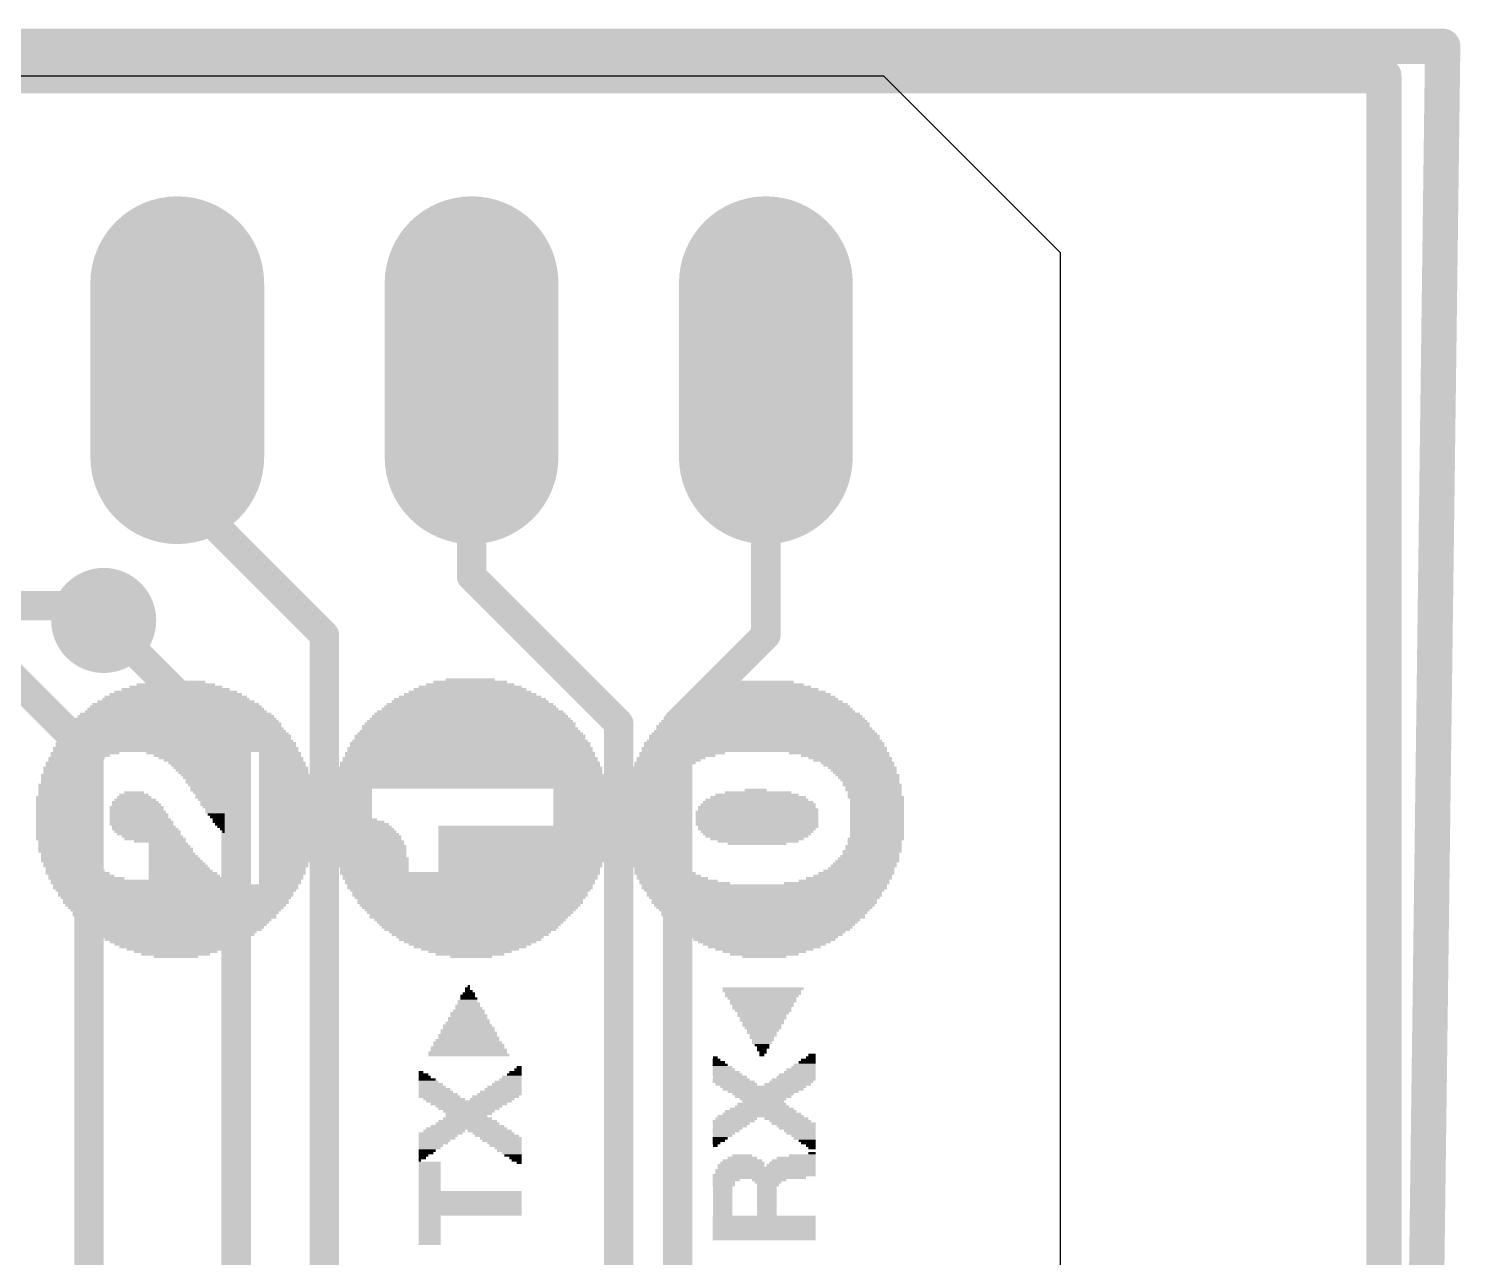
# Model space of a CAD drawing. Extents: x -3.3 to 69.5, y -0.4 to 53.7.
# Drawn here: x 57.14 to 69.49, y 43.15 to 53.75 of the extents above; entities that cross this region are included whole.
import ezdxf

# ---------------------------------------------------------------- set-up
doc = ezdxf.new("R2010")
doc.units = 0
for name, color, linetype in [('1', 12, 'CONTINUOUS'), ('16', 132, 'CONTINUOUS'), ('17', 110, 'CONTINUOUS'), ('18', 3, 'CONTINUOUS'), ('20', 53, 'CONTINUOUS'), ('200', 4, 'CONTINUOUS')]:
    doc.layers.add(name, color=color, linetype=linetype)

# ---------------------------------------------------------------- blocks, each defined once
blk = doc.blocks.new('LONGP100')
at = {"const_width": 1}
blk.add_lwpolyline([(-0.5, 0), (0.5, 0)], dxfattribs=at)
at = {"const_width": 0.5}
for points in [[(-0.5, 0.25, 1), (-0.5, -0.25)], [(0.5, -0.25, 1), (0.5, 0.25)]]:
    blk.add_lwpolyline(points, format="xyb", dxfattribs=at)
blk = doc.blocks.new('RECT')
blk.add_solid([(-0.5, -0.5), (0.5, -0.5), (-0.5, 0.5), (0.5, 0.5)])
blk = doc.blocks.new('ROUNDV')
at = {"const_width": 0.5}
blk.add_lwpolyline([(0, -0.25, 1), (0, 0.25, 1), (0, -0.25)], format="xyb", dxfattribs=at)

msp = doc.modelspace()

# ---------------------------------------------------------------- linework, layer by layer
at = {"layer": '1'}
for points, const_width in [([(0.762, 53.594), (69.342, 53.594)], 0.3048), ([(69.342, 53.594), (68.834, 14.732)], 0.3048), ([(58.42, 49.784), (58.42, 50.8)], 0.254), ([(60.96, 49.022), (60.96, 50.8)], 0.254), ([(63.5, 50.8), (63.5, 48.514)], 0.254), ([(59.69, 48.514), (58.42, 49.784)], 0.254), ([(57.658, 47.498), (55.88, 49.276)], 0.254), ([(62.23, 47.752), (60.96, 49.022)], 0.254), ([(58.928, 47.498), (57.785, 48.641)], 0.254), ([(59.69, 36.576), (59.69, 48.514)], 0.254), ([(63.5, 48.514), (62.738, 47.752)], 0.254), ([(62.23, 47.752), (62.23, 35.306)], 0.254), ([(62.738, 47.752), (62.738, 34.798)], 0.254), ([(57.658, 37.084), (57.658, 47.498)], 0.254), ([(58.928, 36.83), (58.928, 47.498)], 0.254)]:
    msp.add_lwpolyline(points, dxfattribs=dict(at, const_width=const_width))
for points, const_width in [([(69.4182, 53.593, 1), (69.2658, 53.595)], 0.1524), ([(69.342, 53.5178, 1), (69.342, 53.6702)], 0.1524), ([(58.4835, 50.8, 1), (58.3565, 50.8)], 0.127), ([(61.0235, 50.8, 1), (60.8965, 50.8)], 0.127), ([(63.5635, 50.8, 1), (63.4365, 50.8)], 0.127), ([(58.4649, 49.8289, 1), (58.3751, 49.7391)], 0.127), ([(58.3565, 49.784, 1), (58.4835, 49.784)], 0.127), ([(61.0049, 49.0669, 1), (60.9151, 48.9771)], 0.127), ([(60.8965, 49.022, 1), (61.0235, 49.022)], 0.127), ([(57.8299, 48.6859, 1), (57.7401, 48.5961)], 0.127), ([(59.7535, 48.514, 1), (59.6265, 48.514)], 0.127), ([(59.6451, 48.4691, 1), (59.7349, 48.5589)], 0.127), ([(63.4365, 48.514, 1), (63.5635, 48.514)], 0.127), ([(63.5449, 48.4691, 1), (63.4551, 48.5589)], 0.127), ([(62.2935, 47.752, 1), (62.1665, 47.752)], 0.127), ([(62.1851, 47.7071, 1), (62.2749, 47.7969)], 0.127), ([(62.8015, 47.752, 1), (62.6745, 47.752)], 0.127), ([(62.6931, 47.7969, 1), (62.7829, 47.7071)], 0.127), ([(57.7215, 47.498, 1), (57.5945, 47.498)], 0.127), ([(57.6131, 47.4531, 1), (57.7029, 47.5429)], 0.127), ([(58.9915, 47.498, 1), (58.8645, 47.498)], 0.127), ([(58.8831, 47.4531, 1), (58.9729, 47.5429)], 0.127)]:
    msp.add_lwpolyline(points, format="xyb", dxfattribs=dict(at, const_width=const_width))
at = {"layer": '16'}
for points, const_width in [([(0.254, 53.34), (68.834, 53.34)], 0.3048), ([(68.834, 53.34), (68.834, 37.846)], 0.3048), ([(57.912, 48.768), (51.054, 48.768)], 0.254), ([(57.785, 48.641), (57.912, 48.768)], 0.254)]:
    msp.add_lwpolyline(points, dxfattribs=dict(at, const_width=const_width))
for points, const_width in [([(68.9102, 53.34, 1), (68.7578, 53.34)], 0.1524), ([(68.834, 53.2638, 1), (68.834, 53.4162)], 0.1524), ([(57.9569, 48.7231, 1), (57.8671, 48.8129)], 0.127), ([(57.912, 48.7045, 1), (57.912, 48.8315)], 0.127), ([(57.7401, 48.6859, 1), (57.8299, 48.5961)], 0.127)]:
    msp.add_lwpolyline(points, format="xyb", dxfattribs=dict(at, const_width=const_width))
at = {"layer": '20'}
for p, q in [((1, 53.34), (64.516, 53.34)), ((64.516, 53.34), (66.04, 51.816)), ((66.04, 51.816), (66.04, 40.386))]:
    msp.add_line(p, q, dxfattribs=at)

# ---------------------------------------------------------------- block references
at = {"layer": '17', "xscale": 1.5, "yscale": 1.5, "rotation": 90}
for p in [(58.42, 50.8), (58.42, 50.8), (60.96, 50.8), (60.96, 50.8), (63.5, 50.8), (63.5, 50.8)]:
    msp.add_blockref('LONGP100', p, dxfattribs=at)
at = {"layer": '18', "xscale": 0.9064, "yscale": 0.9064}
msp.add_blockref('ROUNDV', (57.785, 48.641), dxfattribs=at)
msp.add_blockref('ROUNDV', (57.785, 48.641), dxfattribs=at)
at = {"layer": '200', "yscale": 0.0212}
for p, xscale in [((58.4071, 48.0676), 0.8043), ((58.4071, 48.0887), 0.6773), ((58.4071, 48.1099), 0.508), ((60.947, 48.0676), 0.889), ((60.947, 48.0887), 0.762), ((60.947, 48.1099), 0.635), ((60.947, 48.1311), 0.4233), ((63.4869, 48.0676), 0.8043), ((63.4869, 48.0887), 0.6773), ((63.4869, 48.1099), 0.508), ((58.4071, 47.9406), 1.3546), ((58.4071, 47.9617), 1.27), ((58.4071, 47.9829), 1.2276), ((58.4071, 48.0041), 1.143), ((58.4071, 48.0252), 1.0583), ((58.4071, 48.0464), 0.9313), ((60.947, 47.9406), 1.3546), ((60.947, 47.9617), 1.3123), ((60.947, 47.9829), 1.2276), ((60.947, 48.0041), 1.143), ((60.947, 48.0252), 1.0583), ((60.947, 48.0464), 0.9736), ((63.4869, 47.9406), 1.3546), ((63.4869, 47.9617), 1.27), ((63.4869, 47.9829), 1.2276), ((63.4869, 48.0041), 1.143), ((63.4869, 48.0252), 1.0583), ((63.4869, 48.0464), 0.9313), ((58.4071, 47.8136), 1.6933), ((58.4071, 47.8348), 1.6509), ((58.4071, 47.8559), 1.5663), ((58.4071, 47.8771), 1.5239), ((58.4071, 47.8983), 1.4816), ((58.4071, 47.9194), 1.4393), ((60.947, 47.8136), 1.6933), ((60.947, 47.8348), 1.6509), ((60.947, 47.8559), 1.6086), ((60.947, 47.8771), 1.5239), ((60.947, 47.8983), 1.4816), ((60.947, 47.9194), 1.4393), ((63.4869, 47.8136), 1.6933), ((63.4869, 47.8348), 1.6509), ((63.4869, 47.8559), 1.5663), ((63.4869, 47.8771), 1.5239), ((63.4869, 47.8983), 1.4816), ((63.4869, 47.9194), 1.4393), ((58.3965, 47.7289), 1.8414), ((58.4071, 47.7078), 1.8626), ((58.4071, 47.7501), 1.8203), ((58.4071, 47.7713), 1.7779), ((58.4071, 47.7924), 1.7356), ((60.9364, 47.7289), 1.8414), ((60.947, 47.7078), 1.8626), ((60.947, 47.7501), 1.8203), ((60.947, 47.7713), 1.7779), ((60.947, 47.7924), 1.7356), ((63.4763, 47.7289), 1.8414), ((63.4869, 47.7078), 1.8626), ((63.4869, 47.7501), 1.8203), ((63.4869, 47.7713), 1.7779), ((63.4869, 47.7924), 1.7356), ((58.4071, 47.5808), 2.0742), ((58.4071, 47.6019), 2.0319), ((58.4071, 47.6443), 1.9896), ((58.4071, 47.6231), 1.9896), ((58.4071, 47.6654), 1.9473), ((58.4071, 47.6866), 1.9049), ((60.947, 47.5808), 2.0743), ((60.947, 47.6019), 2.0319), ((60.947, 47.6443), 1.9896), ((60.947, 47.6231), 1.9896), ((60.947, 47.6654), 1.9473), ((60.947, 47.6866), 1.9049), ((63.4869, 47.5808), 2.0743), ((63.4869, 47.6019), 2.0319), ((63.4869, 47.6443), 1.9896), ((63.4869, 47.6231), 1.9896), ((63.4869, 47.6654), 1.9473), ((63.4869, 47.6866), 1.9049), ((57.5499, 47.4538), 0.4868), ((57.6239, 47.4961), 0.5926), ((57.5816, 47.4749), 0.508), ((58.4071, 47.5384), 2.1166), ((58.4071, 47.5173), 2.1166), ((58.4071, 47.5596), 2.0742), ((58.4917, 47.4961), 0.6773), ((58.5235, 47.4749), 0.6138), ((58.5447, 47.4538), 0.5715), ((59.3066, 47.4961), 0.3598), ((59.3066, 47.4749), 0.3598), ((59.3172, 47.4538), 0.381), ((60.947, 47.4538), 2.2012), ((60.947, 47.4961), 2.1589), ((60.947, 47.4749), 2.1589), ((60.947, 47.5384), 2.1166), ((60.947, 47.5173), 2.1166), ((60.947, 47.5596), 2.0743), ((62.6826, 47.4538), 0.5926), ((62.7778, 47.4961), 0.7408), ((62.7355, 47.4749), 0.6561), ((63.4869, 47.5384), 2.1166), ((63.4869, 47.5173), 2.1166), ((63.4869, 47.5596), 2.0743), ((64.1324, 47.4961), 0.8678), ((64.1853, 47.4749), 0.762), ((64.2277, 47.4538), 0.7196), ((57.4652, 47.3479), 0.4022), ((57.4546, 47.3268), 0.381), ((57.4758, 47.3691), 0.4233), ((57.5075, 47.4114), 0.4445), ((57.497, 47.3903), 0.4233), ((57.5393, 47.4326), 0.4656), ((58.5658, 47.4326), 0.5291), ((58.587, 47.4114), 0.4868), ((58.5976, 47.3903), 0.4656), ((58.6082, 47.3691), 0.4445), ((58.6187, 47.3479), 0.4233), ((58.6293, 47.3268), 0.4022), ((59.3172, 47.4326), 0.381), ((59.3278, 47.4114), 0.4022), ((59.3278, 47.3903), 0.4022), ((59.3384, 47.3691), 0.4233), ((59.3384, 47.3479), 0.4233), ((59.3384, 47.3268), 0.4233), ((60.947, 47.3691), 2.2859), ((60.947, 47.3479), 2.2859), ((60.947, 47.3268), 2.2859), ((60.947, 47.4114), 2.2436), ((60.947, 47.3903), 2.2436), ((60.947, 47.4326), 2.2012), ((62.5767, 47.3691), 0.4657), ((62.5662, 47.3479), 0.4445), ((62.5556, 47.3268), 0.4233), ((62.6297, 47.4114), 0.5291), ((62.6085, 47.3903), 0.4868), ((62.6614, 47.4326), 0.5503), ((64.2488, 47.4326), 0.6773), ((64.2912, 47.4114), 0.635), ((64.3018, 47.3903), 0.6138), ((64.3335, 47.3691), 0.5926), ((64.3441, 47.3479), 0.5715), ((64.3547, 47.3268), 0.5503), ((57.4017, 47.2209), 0.3598), ((57.4017, 47.1998), 0.3598), ((57.4335, 47.3056), 0.381), ((57.4335, 47.2844), 0.381), ((57.4229, 47.2633), 0.3598), ((57.4229, 47.2421), 0.3598), ((58.6399, 47.3056), 0.381), ((58.6505, 47.2844), 0.3598), ((58.6611, 47.2633), 0.3387), ((58.6611, 47.2421), 0.3387), ((58.6717, 47.2209), 0.3175), ((58.6822, 47.1998), 0.2963), ((59.3595, 47.2209), 0.4657), ((59.3595, 47.1998), 0.4657), ((59.349, 47.3056), 0.4445), ((59.349, 47.2844), 0.4445), ((59.349, 47.2633), 0.4445), ((59.349, 47.2421), 0.4445), ((60.947, 47.2209), 2.3706), ((60.947, 47.1998), 2.3706), ((60.947, 47.3056), 2.3282), ((60.947, 47.2844), 2.3282), ((60.947, 47.2633), 2.3282), ((60.947, 47.2421), 2.3282), ((62.4921, 47.2209), 0.381), ((62.4815, 47.1998), 0.3598), ((62.5344, 47.3056), 0.4233), ((62.5238, 47.2844), 0.4022), ((62.5133, 47.2633), 0.381), ((62.5133, 47.2421), 0.381), ((64.3758, 47.3056), 0.5503), ((64.3864, 47.2844), 0.5291), ((64.397, 47.2633), 0.508), ((64.4076, 47.2421), 0.4868), ((64.4182, 47.2209), 0.508), ((64.4288, 47.1998), 0.4868), ((57.3805, 47.1151), 0.3598), ((57.37, 47.0939), 0.3387), ((57.37, 47.0728), 0.3387), ((57.3911, 47.1786), 0.3387), ((57.3911, 47.1574), 0.3387), ((57.3911, 47.1363), 0.3387), ((58.0578, 47.0728), 0.4022), ((58.0578, 47.0939), 0.3598), ((58.0473, 47.1151), 0.2963), ((58.0473, 47.1363), 0.254), ((58.0473, 47.1574), 0.1693), ((58.6822, 47.1786), 0.2963), ((58.6928, 47.1574), 0.2752), ((58.7034, 47.1363), 0.254), ((58.7034, 47.1151), 0.254), ((58.714, 47.0939), 0.2328), ((58.7246, 47.0728), 0.2117), ((59.3595, 47.1786), 0.4657), ((59.3595, 47.1574), 0.4657), ((59.3595, 47.1363), 0.4657), ((59.3701, 47.1151), 0.4868), ((59.3701, 47.0939), 0.4868), ((59.3701, 47.0728), 0.4868), ((59.9204, 47.1151), 0.3598), ((59.9204, 47.0939), 0.3598), ((59.9204, 47.0728), 0.3598), ((59.931, 47.1786), 0.3387), ((59.931, 47.1574), 0.3387), ((59.931, 47.1363), 0.3387), ((61.8994, 47.1786), 0.4656), ((61.8994, 47.1574), 0.4656), ((61.8994, 47.1363), 0.4656), ((61.91, 47.1151), 0.4868), ((61.91, 47.0939), 0.4868), ((61.91, 47.0728), 0.4868), ((62.4603, 47.1151), 0.3598), ((62.4603, 47.0939), 0.3598), ((62.4498, 47.0728), 0.3387), ((62.4709, 47.1363), 0.3387), ((62.4815, 47.1786), 0.3598), ((62.4815, 47.1574), 0.3598), ((63.434, 47.0728), 0.9525), ((63.4234, 47.0939), 0.889), ((63.434, 47.1151), 0.8255), ((63.4234, 47.1363), 0.7196), ((63.434, 47.1574), 0.5715), ((63.4128, 47.1786), 0.1905), ((64.4288, 47.1786), 0.4868), ((64.4393, 47.1574), 0.4656), ((64.4393, 47.1363), 0.4656), ((64.4499, 47.1151), 0.4868), ((64.4605, 47.0939), 0.4657), ((64.4605, 47.0728), 0.4657), ((57.37, 47.0516), 0.3387), ((57.37, 47.0305), 0.3387), ((57.37, 47.0093), 0.3387), ((57.37, 46.9881), 0.3387), ((57.37, 46.967), 0.3387), ((58.0684, 47.0305), 0.4656), ((58.0684, 47.0093), 0.4656), ((58.079, 46.9881), 0.4868), ((58.0896, 46.967), 0.508), ((58.0684, 47.0516), 0.4233), ((58.7246, 47.0516), 0.2117), ((58.7352, 47.0305), 0.1905), ((58.7457, 47.0093), 0.1693), ((58.7457, 46.9881), 0.1693), ((58.7563, 46.967), 0.1482), ((59.3701, 47.0516), 0.4868), ((59.3701, 47.0305), 0.4868), ((59.3701, 47.0093), 0.4868), ((59.3701, 46.9881), 0.4868), ((59.3701, 46.967), 0.4868), ((59.9204, 47.0516), 0.3598), ((59.9204, 47.0305), 0.3598), ((59.9204, 47.0093), 0.3598), ((59.9204, 46.9881), 0.3598), ((59.9204, 46.967), 0.3598), ((61.91, 47.0516), 0.4868), ((61.91, 47.0305), 0.4868), ((61.91, 47.0093), 0.4868), ((61.91, 46.9881), 0.4868), ((61.91, 46.967), 0.4868), ((62.4498, 47.0516), 0.3387), ((62.4498, 47.0305), 0.3387), ((62.4498, 47.0093), 0.3387), ((62.4498, 46.9881), 0.3387), ((62.4498, 46.967), 0.3387), ((63.4234, 46.9881), 1.0583), ((63.4234, 46.967), 1.0583), ((63.4234, 47.0305), 1.016), ((63.434, 47.0093), 1.0371), ((63.434, 47.0516), 0.9948), ((64.4605, 47.0516), 0.4657), ((64.4605, 47.0305), 0.4657), ((64.4605, 47.0093), 0.4657), ((64.4605, 46.9881), 0.4657), ((64.4605, 46.967), 0.4657), ((57.37, 46.9458), 0.3387), ((57.37, 46.9246), 0.3387), ((57.37, 46.9035), 0.3387), ((57.37, 46.8823), 0.3387), ((57.37, 46.8611), 0.3387), ((57.37, 46.84), 0.3387), ((58.0896, 46.9458), 0.508), ((58.1002, 46.9246), 0.5291), ((58.1108, 46.9035), 0.5503), ((58.1108, 46.8823), 0.5503), ((58.1425, 46.84), 0.5715), ((58.1319, 46.8611), 0.5503), ((58.7669, 46.9458), 0.127), ((58.7775, 46.9246), 0.1058), ((58.7775, 46.9035), 0.1058), ((58.7881, 46.8823), 0.0847), ((58.7986, 46.8611), 0.0635), ((58.8092, 46.84), 0.0423), ((59.3701, 46.9458), 0.4868), ((59.3701, 46.9246), 0.4868), ((59.3701, 46.9035), 0.4868), ((59.3701, 46.8823), 0.4868), ((59.3701, 46.8611), 0.4868), ((59.3701, 46.84), 0.4868), ((59.9204, 46.9458), 0.3598), ((59.9416, 46.9246), 0.4022), ((59.9945, 46.8823), 0.508), ((60.0051, 46.8611), 0.5291), ((60.0157, 46.84), 0.5503), ((59.9734, 46.9035), 0.4656), ((61.4126, 46.8611), 1.4816), ((61.4126, 46.84), 1.4816), ((61.91, 46.9458), 0.4868), ((61.91, 46.9246), 0.4868), ((61.91, 46.9035), 0.4868), ((61.91, 46.8823), 0.4868), ((62.4498, 46.9458), 0.3387), ((62.4498, 46.9246), 0.3387), ((62.4498, 46.9035), 0.3387), ((62.4498, 46.8823), 0.3387), ((62.4498, 46.8611), 0.3387), ((62.4498, 46.84), 0.3387), ((63.4234, 46.9458), 1.0583), ((63.4234, 46.9246), 1.0583), ((63.4234, 46.9035), 1.0583), ((63.4234, 46.8823), 1.0583), ((63.434, 46.8611), 1.0371), ((63.4234, 46.84), 1.016), ((64.4605, 46.9458), 0.4657), ((64.4605, 46.9246), 0.4657), ((64.4605, 46.9035), 0.4657), ((64.4605, 46.8823), 0.4657), ((64.4605, 46.8611), 0.4657), ((64.4605, 46.84), 0.4657), ((57.37, 46.8188), 0.3387), ((57.3805, 46.7976), 0.3598), ((57.3805, 46.7765), 0.3598), ((57.3805, 46.7553), 0.3598), ((57.4017, 46.7341), 0.3598), ((57.4017, 46.713), 0.3598), ((58.1637, 46.8188), 0.5715), ((58.1743, 46.7976), 0.5503), ((58.206, 46.7765), 0.5291), ((58.2272, 46.7553), 0.5291), ((58.2695, 46.7341), 0.4445), ((58.3436, 46.713), 0.3387), ((58.8198, 46.8188), 0.0212), ((59.3595, 46.7341), 0.4657), ((59.3595, 46.713), 0.4657), ((59.3701, 46.8188), 0.4868), ((59.3701, 46.7976), 0.4868), ((59.3701, 46.7765), 0.4868), ((59.3701, 46.7553), 0.4868), ((60.0263, 46.8188), 0.5715), ((60.0474, 46.7765), 0.6138), ((60.0474, 46.7553), 0.6138), ((60.0369, 46.7976), 0.5926), ((60.0686, 46.7341), 0.6138), ((60.0686, 46.713), 0.6138), ((61.4126, 46.8188), 1.4816), ((61.4126, 46.7976), 1.4816), ((61.4126, 46.7765), 1.4816), ((61.4126, 46.7553), 1.4816), ((61.402, 46.7341), 1.4604), ((61.402, 46.713), 1.4604), ((62.4603, 46.7765), 0.3598), ((62.4603, 46.7553), 0.3598), ((62.4498, 46.8188), 0.3387), ((62.4498, 46.7976), 0.3387), ((62.4709, 46.7341), 0.3387), ((62.4815, 46.713), 0.3598), ((63.4234, 46.8188), 0.9736), ((63.4234, 46.7976), 0.9313), ((63.4234, 46.7765), 0.889), ((63.4234, 46.7553), 0.8043), ((63.434, 46.7341), 0.6985), ((63.4234, 46.713), 0.508), ((64.4499, 46.7553), 0.4868), ((64.4393, 46.7341), 0.4656), ((64.4393, 46.713), 0.4656), ((64.4605, 46.8188), 0.4657), ((64.4605, 46.7976), 0.4657), ((64.4605, 46.7765), 0.4657), ((57.4123, 46.6918), 0.381), ((57.4123, 46.6706), 0.381), ((57.4229, 46.6495), 0.4022), ((57.4335, 46.6283), 0.381), ((57.444, 46.6071), 0.4021), ((57.4546, 46.586), 0.4233), ((58.3753, 46.6283), 0.4022), ((58.3542, 46.6918), 0.3598), ((58.3648, 46.6706), 0.381), ((58.3648, 46.6495), 0.381), ((58.3859, 46.6071), 0.4233), ((58.3965, 46.586), 0.4445), ((59.3595, 46.6918), 0.4657), ((59.3595, 46.6706), 0.4657), ((59.3595, 46.6495), 0.4657), ((59.349, 46.6283), 0.4445), ((59.349, 46.6071), 0.4445), ((59.349, 46.586), 0.4445), ((60.0792, 46.6918), 0.635), ((60.0792, 46.6706), 0.635), ((60.0792, 46.6495), 0.635), ((60.1003, 46.586), 0.635), ((60.0898, 46.6283), 0.6138), ((60.0898, 46.6071), 0.6138), ((61.402, 46.6918), 1.4604), ((61.402, 46.6706), 1.4604), ((61.402, 46.6495), 1.4604), ((61.3915, 46.6283), 1.4393), ((61.3915, 46.6071), 1.4393), ((61.3915, 46.586), 1.4393), ((62.4815, 46.6918), 0.3598), ((62.4921, 46.6706), 0.381), ((62.4921, 46.6495), 0.381), ((62.5238, 46.586), 0.4022), ((62.5133, 46.6283), 0.381), ((62.5133, 46.6071), 0.381), ((64.3864, 46.586), 0.5291), ((64.397, 46.6071), 0.508), ((64.4182, 46.6495), 0.508), ((64.4076, 46.6283), 0.4868), ((64.4288, 46.6918), 0.4868), ((64.4288, 46.6706), 0.4868), ((57.4652, 46.5648), 0.4445), ((57.4864, 46.5436), 0.4445), ((57.497, 46.5225), 0.4656), ((57.5181, 46.5013), 0.4656), ((57.5393, 46.4801), 0.508), ((57.5604, 46.459), 0.5503), ((58.4282, 46.5225), 0.508), ((58.4071, 46.5648), 0.4657), ((58.4177, 46.5436), 0.4868), ((58.4388, 46.5013), 0.5291), ((58.4494, 46.4801), 0.5503), ((58.4706, 46.459), 0.5926), ((59.349, 46.5648), 0.4445), ((59.3278, 46.5013), 0.4022), ((59.3278, 46.4801), 0.4022), ((59.3278, 46.459), 0.4022), ((59.3384, 46.5436), 0.4233), ((59.3384, 46.5225), 0.4233), ((60.1003, 46.5648), 0.635), ((60.1109, 46.5436), 0.6138), ((60.1109, 46.5225), 0.6138), ((60.1215, 46.5013), 0.5926), ((60.1215, 46.4801), 0.5926), ((60.947, 46.459), 2.2436), ((61.3915, 46.5648), 1.4393), ((61.3809, 46.5436), 1.4181), ((61.3809, 46.5225), 1.4181), ((61.3703, 46.5013), 1.3969), ((61.3703, 46.4801), 1.3969), ((62.5344, 46.5648), 0.4233), ((62.5556, 46.5436), 0.4233), ((62.5662, 46.5225), 0.4445), ((62.5979, 46.5013), 0.4656), ((62.6085, 46.4801), 0.4868), ((62.6297, 46.459), 0.5291), ((64.2806, 46.459), 0.6561), ((64.3018, 46.4801), 0.6138), ((64.3229, 46.5013), 0.5715), ((64.3441, 46.5225), 0.5715), ((64.3547, 46.5436), 0.5503), ((64.3758, 46.5648), 0.5503), ((57.5922, 46.4378), 0.5715), ((57.6345, 46.4166), 0.6561), ((58.1108, 46.3955), 1.5663), ((58.1425, 46.3743), 1.6298), ((58.4071, 46.3531), 2.1166), ((58.4071, 46.332), 2.1166), ((58.4812, 46.4378), 0.6138), ((58.5023, 46.4166), 0.6561), ((59.3172, 46.4378), 0.381), ((59.3172, 46.4166), 0.381), ((59.3066, 46.3955), 0.3598), ((59.3066, 46.3743), 0.3598), ((60.947, 46.4378), 2.2012), ((60.947, 46.4166), 2.2012), ((60.947, 46.3955), 2.1589), ((60.947, 46.3743), 2.1589), ((60.947, 46.3531), 2.1166), ((60.947, 46.332), 2.1166), ((62.6614, 46.4378), 0.5503), ((62.6932, 46.4166), 0.6138), ((62.7461, 46.3955), 0.6773), ((62.799, 46.3743), 0.7831), ((63.4869, 46.3531), 2.1166), ((63.4869, 46.332), 2.1166), ((64.1113, 46.3743), 0.9101), ((64.1748, 46.3955), 0.7831), ((64.2171, 46.4166), 0.7408), ((64.2488, 46.4378), 0.6773), ((58.4071, 46.3108), 2.0742), ((58.4071, 46.2896), 2.0319), ((58.4071, 46.2685), 2.0319), ((58.4071, 46.2473), 1.9896), ((58.4071, 46.2262), 1.9473), ((60.947, 46.3108), 2.0743), ((60.947, 46.2896), 2.0319), ((60.947, 46.2685), 2.0319), ((60.947, 46.2473), 1.9896), ((60.947, 46.2262), 1.9473), ((63.4869, 46.3108), 2.0743), ((63.4869, 46.2896), 2.0319), ((63.4869, 46.2685), 2.0319), ((63.4869, 46.2473), 1.9896), ((63.4869, 46.2262), 1.9473), ((58.4071, 46.205), 1.9473), ((58.4071, 46.1838), 1.9049), ((58.4071, 46.1627), 1.8626), ((58.4071, 46.1415), 1.8203), ((58.4071, 46.1203), 1.7779), ((58.3965, 46.0992), 1.7568), ((60.947, 46.205), 1.9473), ((60.947, 46.1838), 1.9049), ((60.947, 46.1627), 1.8626), ((60.947, 46.1415), 1.8203), ((60.947, 46.1203), 1.7779), ((60.947, 46.0992), 1.7356), ((63.4869, 46.205), 1.9473), ((63.4869, 46.1838), 1.9049), ((63.4869, 46.1627), 1.8626), ((63.4869, 46.1415), 1.8203), ((63.4869, 46.1203), 1.7779), ((63.4763, 46.0992), 1.7568), ((58.4071, 46.078), 1.7356), ((58.3965, 46.0568), 1.6721), ((58.4071, 46.0357), 1.6086), ((58.4071, 46.0145), 1.5663), ((58.4071, 45.9933), 1.5239), ((58.4071, 45.9722), 1.4816), ((60.9364, 46.078), 1.7144), ((60.947, 46.0568), 1.6509), ((60.947, 46.0357), 1.6086), ((60.947, 46.0145), 1.5663), ((60.947, 45.9933), 1.5239), ((60.947, 45.9722), 1.4816), ((63.4869, 46.078), 1.7356), ((63.4763, 46.0568), 1.6721), ((63.4869, 46.0357), 1.6086), ((63.4869, 46.0145), 1.5663), ((63.4869, 45.9933), 1.5239), ((63.4869, 45.9722), 1.4816), ((58.4071, 45.951), 1.3969), ((58.4071, 45.9298), 1.3546), ((58.4071, 45.9087), 1.27), ((58.4071, 45.8875), 1.2276), ((58.4071, 45.8663), 1.143), ((58.4071, 45.8452), 1.0583), ((60.947, 45.951), 1.3969), ((60.947, 45.9298), 1.3546), ((60.947, 45.9087), 1.2699), ((60.947, 45.8875), 1.2276), ((60.947, 45.8663), 1.143), ((60.947, 45.8452), 1.0583), ((63.4869, 45.951), 1.3969), ((63.4869, 45.9298), 1.3546), ((63.4869, 45.9087), 1.27), ((63.4869, 45.8875), 1.2276), ((63.4869, 45.8663), 1.143), ((63.4869, 45.8452), 1.0583), ((58.4071, 45.824), 0.9736), ((58.4071, 45.8028), 0.8466), ((58.4071, 45.7817), 0.7196), ((58.4071, 45.7605), 0.5926), ((58.4071, 45.7393), 0.381), ((60.947, 45.824), 0.9736), ((60.947, 45.8028), 0.8466), ((60.947, 45.7817), 0.7196), ((60.947, 45.7605), 0.5926), ((60.9576, 45.7393), 0.3598), ((63.4869, 45.824), 0.9736), ((63.4869, 45.8028), 0.8466), ((63.4869, 45.7817), 0.7196), ((63.4869, 45.7605), 0.5926), ((63.4869, 45.7393), 0.381), ((60.9364, 45.4853), 0.0212), ((60.9258, 45.3584), 0.1693), ((60.9258, 45.4007), 0.127), ((60.9364, 45.3795), 0.1482), ((60.9364, 45.4218), 0.1058), ((60.9364, 45.443), 0.0635), ((60.9258, 45.4642), 0.0423), ((63.4657, 45.443), 0.6773), ((63.4763, 45.4642), 0.6985), ((63.4657, 45.4007), 0.635), ((63.4763, 45.4218), 0.6561), ((63.4657, 45.3795), 0.5926), ((63.4763, 45.3584), 0.5715), ((60.9258, 45.2525), 0.2963), ((60.9364, 45.2314), 0.3175), ((60.9364, 45.2737), 0.2752), ((60.9258, 45.316), 0.2117), ((60.9364, 45.2949), 0.2328), ((60.9364, 45.3372), 0.1905), ((63.4657, 45.3372), 0.5503), ((63.4657, 45.2949), 0.508), ((63.4763, 45.316), 0.5291), ((63.4763, 45.2737), 0.4868), ((63.4763, 45.2525), 0.4445), ((63.4657, 45.2314), 0.4233), ((60.9258, 45.1044), 0.4656), ((60.9364, 45.1255), 0.4445), ((60.9258, 45.1467), 0.4233), ((60.9258, 45.1679), 0.381), ((60.9258, 45.2102), 0.3387), ((60.9364, 45.189), 0.3598), ((63.4763, 45.2102), 0.4022), ((63.4657, 45.189), 0.381), ((63.4657, 45.1467), 0.3387), ((63.4763, 45.1679), 0.3598), ((63.4763, 45.1255), 0.3175), ((63.4763, 45.1044), 0.2752), ((60.9258, 44.9985), 0.5926), ((60.9364, 44.9774), 0.6138), ((60.9258, 45.0197), 0.5503), ((60.9258, 45.062), 0.508), ((60.9364, 45.0409), 0.5291), ((60.9364, 45.0832), 0.4868), ((63.4657, 45.0832), 0.254), ((63.4763, 45.062), 0.2328), ((63.4657, 45.0409), 0.2117), ((63.4657, 44.9985), 0.1693), ((63.4763, 45.0197), 0.1905), ((63.4657, 44.9774), 0.127), ((60.9258, 44.9139), 0.6773), ((60.9364, 44.8927), 0.6985), ((60.9258, 44.9562), 0.635), ((60.9364, 44.935), 0.6561), ((63.0741, 44.8504), 0.0635), ((63.0636, 44.8715), 0.0423), ((63.4657, 44.935), 0.0847), ((63.4763, 44.9562), 0.1058), ((63.4763, 44.9139), 0.0635), ((63.4657, 44.8927), 0.0423), ((63.8679, 44.8504), 0.127), ((63.889, 44.8715), 0.0847), ((63.8996, 44.8927), 0.0635), ((60.5237, 44.7445), 0.0423), ((60.5448, 44.7234), 0.0847), ((61.328, 44.7234), 0.127), ((61.3385, 44.7445), 0.1058), ((61.3597, 44.7657), 0.0635), ((61.3703, 44.7869), 0.0423), ((63.1376, 44.7657), 0.1905), ((63.0953, 44.8292), 0.1058), ((63.1059, 44.808), 0.127), ((63.1271, 44.7869), 0.1693), ((63.1588, 44.7445), 0.2328), ((63.1694, 44.7234), 0.254), ((63.7726, 44.7234), 0.3175), ((63.7938, 44.7445), 0.2752), ((63.8044, 44.7657), 0.254), ((63.8255, 44.7869), 0.2117), ((63.8361, 44.808), 0.1905), ((63.8573, 44.8292), 0.1482), ((60.5554, 44.7022), 0.1058), ((60.5766, 44.681), 0.1482), ((60.5872, 44.6599), 0.1693), ((60.6083, 44.6387), 0.2117), ((60.6189, 44.6175), 0.2328), ((61.2433, 44.6175), 0.2963), ((61.2645, 44.6387), 0.254), ((61.275, 44.6599), 0.2328), ((61.2962, 44.681), 0.1905), ((61.3068, 44.7022), 0.1693), ((63.2011, 44.681), 0.3175), ((63.2223, 44.6599), 0.3598), ((63.1906, 44.7022), 0.2963), ((63.2435, 44.6387), 0.3598), ((63.4763, 44.6175), 0.7408), ((63.688, 44.6387), 0.4022), ((63.7197, 44.6599), 0.381), ((63.7409, 44.681), 0.381), ((63.762, 44.7022), 0.3387), ((60.6718, 44.5541), 0.3387), ((60.6401, 44.5964), 0.2752), ((60.6507, 44.5752), 0.2963), ((60.6824, 44.5329), 0.3598), ((60.7247, 44.5117), 0.3598), ((60.9364, 44.4906), 0.7408), ((61.1375, 44.5117), 0.381), ((61.1692, 44.5329), 0.4022), ((61.201, 44.5541), 0.381), ((61.2116, 44.5752), 0.3598), ((61.2327, 44.5964), 0.3175), ((63.4763, 44.5964), 0.6985), ((63.4763, 44.5752), 0.6138), ((63.4763, 44.5541), 0.5291), ((63.4763, 44.5329), 0.4868), ((63.4763, 44.5117), 0.4022), ((63.4763, 44.4906), 0.3598), ((60.9364, 44.4694), 0.6561), ((60.9364, 44.4482), 0.5715), ((60.9364, 44.4271), 0.5291), ((60.9364, 44.4059), 0.4445), ((60.9364, 44.3847), 0.4022), ((60.9152, 44.3636), 0.3598), ((63.4551, 44.3636), 0.7408), ((63.4657, 44.3847), 0.6773), ((63.4551, 44.4059), 0.6138), ((63.4657, 44.4271), 0.5503), ((63.4657, 44.4482), 0.4657), ((63.4657, 44.4694), 0.4233), ((60.7247, 44.2366), 0.3598), ((60.9152, 44.2577), 0.6985), ((60.9258, 44.2789), 0.635), ((60.9258, 44.3001), 0.5503), ((60.9258, 44.3212), 0.508), ((60.9258, 44.3424), 0.4233), ((61.1163, 44.2366), 0.381), ((63.2011, 44.3001), 0.3175), ((63.2223, 44.3212), 0.3598), ((63.1694, 44.2577), 0.254), ((63.1588, 44.2366), 0.2328), ((63.1906, 44.2789), 0.2963), ((63.2435, 44.3424), 0.3598), ((63.6774, 44.3424), 0.381), ((63.7091, 44.3212), 0.3598), ((63.7409, 44.3001), 0.381), ((63.762, 44.2789), 0.3387), ((63.7726, 44.2577), 0.3175), ((63.7938, 44.2366), 0.2752), ((60.6718, 44.1942), 0.3387), ((60.693, 44.2154), 0.381), ((60.6612, 44.1731), 0.3175), ((60.6401, 44.1519), 0.2752), ((60.6295, 44.1307), 0.254), ((60.6083, 44.1096), 0.2117), ((61.1481, 44.2154), 0.3598), ((61.1798, 44.1942), 0.381), ((61.2116, 44.1731), 0.3598), ((61.2221, 44.1519), 0.3387), ((61.2433, 44.1307), 0.2963), ((61.2539, 44.1096), 0.2752), ((63.1376, 44.2154), 0.1905), ((63.0741, 44.1307), 0.0635), ((63.1271, 44.1942), 0.1693), ((63.1059, 44.1731), 0.127), ((63.0953, 44.1519), 0.1058), ((63.0636, 44.1096), 0.0423), ((63.8044, 44.2154), 0.254), ((63.8255, 44.1942), 0.2117), ((63.8361, 44.1731), 0.1905), ((63.8573, 44.1519), 0.1482), ((63.8679, 44.1307), 0.127), ((63.889, 44.1096), 0.0847), ((60.5342, 44.0037), 0.0635), ((60.5977, 44.0884), 0.1905), ((60.5766, 44.0672), 0.1482), ((60.566, 44.0461), 0.127), ((60.5448, 44.0249), 0.0847), ((60.5131, 43.9826), 0.0212), ((61.275, 44.0884), 0.2328), ((61.2856, 44.0672), 0.2117), ((61.3068, 44.0461), 0.1693), ((61.3174, 44.0249), 0.1482), ((61.3385, 44.0037), 0.1058), ((61.3491, 43.9826), 0.0847), ((63.2964, 43.9826), 0.3387), ((63.2964, 44.0037), 0.254), ((63.2964, 44.0249), 0.1693), ((63.7409, 43.9826), 0.381), ((63.762, 44.0037), 0.3387), ((63.8149, 44.0249), 0.2328), ((63.8996, 44.0884), 0.0635), ((63.8996, 44.0461), 0.0635), ((60.5977, 43.9614), 0.1905), ((60.5977, 43.9402), 0.1905), ((60.5977, 43.9191), 0.1905), ((60.5977, 43.8979), 0.1905), ((60.5977, 43.8767), 0.1905), ((61.3703, 43.9614), 0.0423), ((63.4975, 43.8979), 0.8678), ((63.4975, 43.8767), 0.8678), ((63.2858, 43.9402), 0.4021), ((63.508, 43.9191), 0.8466), ((63.2964, 43.9614), 0.381), ((63.7197, 43.9402), 0.4233), ((63.7303, 43.9614), 0.4022), ((60.5977, 43.8556), 0.1905), ((60.5977, 43.8344), 0.1905), ((60.5977, 43.8132), 0.1905), ((60.5977, 43.7921), 0.1905), ((60.5977, 43.7709), 0.1905), ((60.5977, 43.7497), 0.1905), ((63.4445, 43.8344), 0.8043), ((63.1376, 43.7921), 0.1905), ((63.1376, 43.7709), 0.1905), ((63.4869, 43.8556), 0.889), ((63.1588, 43.8132), 0.2328), ((63.1271, 43.7497), 0.1693), ((63.5292, 43.8132), 0.2963), ((63.5186, 43.7921), 0.2328), ((63.5186, 43.7709), 0.1905), ((63.508, 43.7497), 0.1693), ((60.5977, 43.7286), 0.1905), ((60.947, 43.7074), 0.889), ((60.947, 43.6863), 0.889), ((60.947, 43.6651), 0.889), ((60.947, 43.6439), 0.889), ((60.947, 43.6228), 0.889), ((63.1271, 43.7286), 0.1693), ((63.1271, 43.7074), 0.1693), ((63.1271, 43.6863), 0.1693), ((63.1271, 43.6651), 0.1693), ((63.1271, 43.6439), 0.1693), ((63.1271, 43.6228), 0.1693), ((63.508, 43.7286), 0.1693), ((63.508, 43.7074), 0.1693), ((63.508, 43.6863), 0.1693), ((63.508, 43.6651), 0.1693), ((63.508, 43.6439), 0.1693), ((63.508, 43.6228), 0.1693), ((60.947, 43.6016), 0.889), ((60.947, 43.5804), 0.889), ((60.947, 43.5593), 0.889), ((60.947, 43.5381), 0.889), ((60.947, 43.5169), 0.889), ((60.5977, 43.4958), 0.1905), ((63.1271, 43.6016), 0.1693), ((63.1271, 43.5804), 0.1693), ((63.1271, 43.5593), 0.1693), ((63.1271, 43.5381), 0.1693), ((63.1271, 43.5169), 0.1693), ((63.4869, 43.4958), 0.889), ((63.508, 43.6016), 0.1693), ((63.508, 43.5804), 0.1693), ((63.508, 43.5593), 0.1693), ((63.508, 43.5381), 0.1693), ((63.508, 43.5169), 0.1693), ((60.5977, 43.4746), 0.1905), ((60.5977, 43.4534), 0.1905), ((60.5977, 43.4323), 0.1905), ((60.5977, 43.4111), 0.1905), ((60.5977, 43.3899), 0.1905), ((60.5977, 43.3688), 0.1905), ((63.4869, 43.4746), 0.889), ((63.4869, 43.4534), 0.889), ((63.4869, 43.4323), 0.889), ((63.4869, 43.4111), 0.889), ((63.4869, 43.3899), 0.889), ((63.4869, 43.3688), 0.889), ((60.5977, 43.3476), 0.1905), ((60.5977, 43.3264), 0.1905), ((60.5977, 43.3053), 0.1905), ((60.5977, 43.2841), 0.1905), ((60.5977, 43.2629), 0.1905), ((63.4869, 43.3476), 0.889), ((63.4869, 43.3264), 0.889), ((63.4869, 43.3053), 0.889)]:
    msp.add_blockref('RECT', p, dxfattribs=dict(at, xscale=xscale))

doc.saveas('drawing.dxf')
